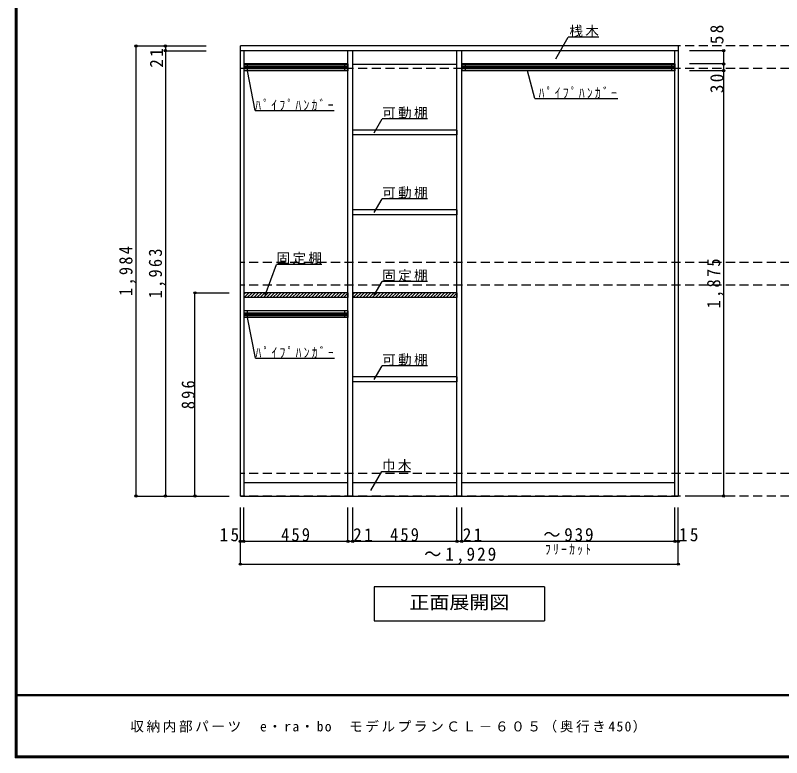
# Model space of a CAD drawing. Units: millimetres at full size, sheet at 1:20. Extents: x -3922 to 3878, y -2932 to 2722.
# Drawn here: x -3922 to -546, y -2864 to 408 of the extents above; entities that cross this region are included whole.
import ezdxf
from ezdxf.enums import TextEntityAlignment as Align

# ---------------------------------------------------------------- set-up
doc = ezdxf.new("R2010")
doc.units = ezdxf.units.MM
doc.header["$LTSCALE"] = 20
doc.header["$PDMODE"] = 32
doc.header["$PDSIZE"] = 10
doc.linetypes.add('DASHED2', pattern=[3, 2, -1])
for name, color, linetype in [('0-2', 2, 'Continuous'), ('0-3_固定棚', 3, 'Continuous'), ('0-4_可動棚', 3, 'Continuous'), ('0-6_パイプハンガー', 4, 'Continuous'), ('0-7_桟木・巾木', 2, 'Continuous'), ('0-A_文字', 7, 'Continuous'), ('0-B_寸法', 7, 'Continuous'), ('0-C_ハッチ', 4, 'Continuous'), ('F-1_枠', 6, 'Continuous'), ('F-A_文字', 7, 'Continuous')]:
    doc.layers.add(name, color=color, linetype=linetype)
doc.styles.add('ＭＳ ゴシック', font='')
doc.styles.get('ＭＳ ゴシック').set_extended_font_data('MS Gothic')

msp = doc.modelspace()

# ---------------------------------------------------------------- linework, layer by layer
at = {"layer": '0-2', "color": 3}
for p, q in [((-2930.67, -1711.27), (-2930.67, 272.73)), ((-1001.67, 272.73), (-2930.67, 272.73)), ((-1001.67, 272.73), (-1001.67, -1711.27)), ((-1001.67, 251.73), (-2930.67, 251.73)), ((-2915.67, 251.73), (-2915.67, -1711.27)), ((-2456.67, -1711.27), (-2456.67, 251.73)), ((-2435.67, -1711.27), (-2435.67, 251.73)), ((-1976.67, -1711.27), (-1976.67, 251.73)), ((-1955.67, -1711.27), (-1955.67, 251.73)), ((-1016.67, -1711.27), (-1016.67, 251.73)), ((-2930.67, -1711.27), (-1001.67, -1711.27))]:
    msp.add_line(p, q, dxfattribs=at)
at = {"layer": '0-3_固定棚'}
for p, q in [((-2915.67, -815.27), (-2915.67, -836.27)), ((-2456.67, -815.27), (-2915.67, -815.27)), ((-2456.67, -836.27), (-2915.67, -836.27)), ((-2456.67, -815.27), (-2456.67, -836.27)), ((-2435.67, -815.27), (-2435.67, -836.27)), ((-1976.67, -815.27), (-2435.67, -815.27)), ((-1976.67, -836.27), (-2435.67, -836.27)), ((-1976.67, -815.27), (-1976.67, -836.27))]:
    msp.add_line(p, q, dxfattribs=at)
at = {"layer": '0-4_可動棚'}
for p, q in [((-2435.67, -119.27), (-2435.67, -98.27)), ((-1976.67, -98.27), (-2435.67, -98.27)), ((-2435.67, -471.27), (-2435.67, -450.27)), ((-1976.67, -450.27), (-2435.67, -450.27)), ((-2435.67, -1207.27), (-2435.67, -1186.27)), ((-1976.67, -1186.27), (-2435.67, -1186.27))]:
    msp.add_line(p, q, dxfattribs=at)
for points in [[(-1976.67, -98.27), (-1976.67, -119.27), (-2435.67, -119.27)], [(-1976.67, -450.27), (-1976.67, -471.27), (-2435.67, -471.27)], [(-1976.67, -1186.27), (-1976.67, -1207.27), (-2435.67, -1207.27)]]:
    msp.add_lwpolyline(points, dxfattribs=at)
at = {"layer": '0-6_パイプハンガー', "color": 3}
for p, q in [((-2456.67, 193.73), (-2915.67, 193.73)), ((-2915.67, 193.73), (-2915.67, 163.73)), ((-2456.67, 193.73), (-2456.67, 163.73)), ((-1016.67, 193.73), (-1955.67, 193.73)), ((-1955.67, 193.73), (-1955.67, 163.73)), ((-1016.67, 193.73), (-1016.67, 163.73)), ((-2456.67, 163.73), (-2915.67, 163.73)), ((-1016.67, 163.73), (-1955.67, 163.73)), ((-2456.67, -894.27), (-2915.67, -894.27)), ((-2915.67, -894.27), (-2915.67, -924.27)), ((-2456.67, -894.27), (-2456.67, -924.27)), ((-2456.67, -924.27), (-2915.67, -924.27))]:
    msp.add_line(p, q, dxfattribs=at)
at = {"layer": '0-6_パイプハンガー'}
for p, q in [((-2915.67, 184.73), (-2456.67, 184.73)), ((-2915.67, 180.73), (-2456.67, 180.73)), ((-2915.67, 176.73), (-2456.67, 176.73)), ((-2915.67, 172.73), (-2456.67, 172.73)), ((-1955.67, 184.73), (-1016.67, 184.73)), ((-1955.67, 180.73), (-1016.67, 180.73)), ((-1955.67, 176.73), (-1016.67, 176.73)), ((-1955.67, 172.73), (-1016.67, 172.73)), ((-2915.67, -903.27), (-2456.67, -903.27)), ((-2915.67, -907.27), (-2456.67, -907.27)), ((-2915.67, -911.27), (-2456.67, -911.27)), ((-2915.67, -915.27), (-2456.67, -915.27))]:
    msp.add_line(p, q, dxfattribs=at)
at = {"layer": '0-6_パイプハンガー', "color": 7}
for p, q in [((-2900.67, 193.73), (-2900.67, 163.73)), ((-2471.67, 193.73), (-2471.67, 163.73)), ((-1940.67, 193.73), (-1940.67, 163.73)), ((-1031.67, 193.73), (-1031.67, 163.73)), ((-2900.67, -894.27), (-2900.67, -924.27)), ((-2471.67, -894.27), (-2471.67, -924.27))]:
    msp.add_line(p, q, dxfattribs=at)
at = {"layer": '0-7_桟木・巾木', "color": 7}
for p, q in [((-2456.67, 191.73), (-2915.67, 191.73)), ((-1976.67, 191.73), (-2435.67, 191.73)), ((-1016.67, 191.73), (-1955.67, 191.73)), ((-2915.67, -1651.27), (-2456.67, -1651.27)), ((-2435.67, -1651.27), (-1976.67, -1651.27)), ((-1955.67, -1651.27), (-1016.67, -1651.27))]:
    msp.add_line(p, q, dxfattribs=at)
at = {"layer": '0-A_文字'}
for p, q in [((-1540.99, 216.5), (-1486.17, 311.47)), ((-1351.58, 311.47), (-1486.17, 311.47)), ((-2865.35, -11.95), (-2898.86, 163.73)), ((-1632.82, 41.79), (-1665.5, 163.73)), ((-1632.82, 41.79), (-1268.27, 41.79)), ((-2865.35, -11.95), (-2516.97, -11.95)), ((-2341.18, -109.79), (-2306.17, -49.14)), ((-2106.17, -49.14), (-2306.17, -49.14)), ((-2341.18, -461.79), (-2306.17, -401.14)), ((-2106.17, -401.14), (-2306.17, -401.14)), ((-2821.18, -826.33), (-2771.53, -690.14)), ((-2571.53, -690.14), (-2771.53, -690.14)), ((-2341.18, -826.33), (-2306.17, -765.68)), ((-2106.17, -765.68), (-2306.17, -765.68)), ((-2864.27, -1102.77), (-2898.86, -924.27)), ((-2864.27, -1102.77), (-2515.9, -1102.77)), ((-2341.18, -1197.79), (-2306.17, -1137.14)), ((-2106.17, -1137.14), (-2306.17, -1137.14)), ((-2355.75, -1686.83), (-2306.99, -1602.39)), ((-2306.99, -1602.39), (-2180.97, -1602.39)), ((-1591.17, -2111.27), (-1591.17, -2261.27)), ((-2341.17, -2261.27), (-1591.17, -2261.27))]:
    msp.add_line(p, q, dxfattribs=at)
msp.add_lwpolyline([(-1591.17, -2111.27), (-2341.17, -2111.27), (-2341.17, -2261.27)], dxfattribs=at)
at = {"layer": '0-B_寸法', "color": 4}
for p, q in [((-3390.67, 272.73), (-3080.67, 272.73)), ((-3390.67, 272.73), (-3390.67, -1711.27)), ((-3260.67, 272.73), (-3260.67, -1711.27)), ((-3260.67, 251.73), (-3080.67, 251.73)), ((-801.67, 251.73), (-951.67, 251.73)), ((-801.67, 193.73), (-801.67, 251.73)), ((-801.67, 193.73), (-951.67, 193.73)), ((-801.67, 163.73), (-801.67, 193.73)), ((-801.67, 163.73), (-951.67, 163.73)), ((-801.67, -1711.27), (-801.67, 163.73)), ((-3130.67, -815.27), (-2980.67, -815.27)), ((-3130.67, -1711.27), (-3130.67, -815.27)), ((-3390.67, -1711.27), (-2980.67, -1711.27)), ((-801.67, -1711.27), (-951.67, -1711.27)), ((-2930.67, -2011.27), (-2930.67, -1761.27)), ((-2915.67, -1911.27), (-2915.67, -1761.27)), ((-2456.67, -1911.27), (-2456.67, -1761.27)), ((-2435.67, -1911.27), (-2435.67, -1761.27)), ((-1976.67, -1911.27), (-1976.67, -1761.27)), ((-1955.67, -1911.27), (-1955.67, -1761.27)), ((-1016.67, -1911.27), (-1016.67, -1761.27)), ((-1001.67, -2011.27), (-1001.67, -1761.27)), ((-1001.67, -1911.27), (-2930.67, -1911.27)), ((-2930.67, -2011.27), (-1001.67, -2011.27))]:
    msp.add_line(p, q, dxfattribs=at)
at = {"layer": '0-B_寸法', "color": 4, "linetype": 'DASHED2'}
for p, q in [((3088.33, 272.73), (-2930.67, 272.73)), ((3088.33, 172.73), (-2930.67, 172.73)), ((3088.33, -681.27), (-2930.67, -681.27)), ((3088.33, -781.27), (-2930.67, -781.27)), ((3088.33, -1611.27), (-2930.67, -1611.27)), ((3088.33, -1711.27), (-2930.67, -1711.27))]:
    msp.add_line(p, q, dxfattribs=at)
at = {"layer": '0-B_寸法'}
for p in [(-3390.67, 272.73), (-3260.67, 272.73), (-3260.67, 251.73), (-801.67, 251.73), (-801.67, 193.73), (-801.67, 163.73), (-3130.67, -815.27), (-3390.67, -1711.27), (-3260.67, -1711.27), (-3130.67, -1711.27), (-801.67, -1711.27), (-2930.67, -1911.27), (-2915.67, -1911.27), (-2456.67, -1911.27), (-2435.67, -1911.27), (-1976.67, -1911.27), (-1955.67, -1911.27), (-1016.67, -1911.27), (-1001.67, -1911.27), (-2930.67, -2011.27), (-1001.67, -2011.27)]:
    msp.add_point(p, dxfattribs=at)
at = {"layer": '0-C_ハッチ'}
for p, q in [((-2915.67, -823.46), (-2907.47, -815.27)), ((-2914.33, -836.27), (-2893.33, -815.27)), ((-2900.19, -836.27), (-2879.19, -815.27)), ((-2886.04, -836.27), (-2865.04, -815.27)), ((-2871.9, -836.27), (-2850.9, -815.27)), ((-2857.76, -836.27), (-2836.76, -815.27)), ((-2843.62, -836.27), (-2822.62, -815.27)), ((-2829.48, -836.27), (-2808.48, -815.27)), ((-2815.33, -836.27), (-2794.33, -815.27)), ((-2801.19, -836.27), (-2780.19, -815.27)), ((-2787.05, -836.27), (-2766.05, -815.27)), ((-2772.91, -836.27), (-2751.91, -815.27)), ((-2758.77, -836.27), (-2737.77, -815.27)), ((-2744.62, -836.27), (-2723.62, -815.27)), ((-2730.48, -836.27), (-2709.48, -815.27)), ((-2716.34, -836.27), (-2695.34, -815.27)), ((-2702.2, -836.27), (-2681.2, -815.27)), ((-2688.05, -836.27), (-2667.05, -815.27)), ((-2673.91, -836.27), (-2652.91, -815.27)), ((-2659.77, -836.27), (-2638.77, -815.27)), ((-2645.63, -836.27), (-2624.63, -815.27)), ((-2631.49, -836.27), (-2610.49, -815.27)), ((-2617.34, -836.27), (-2596.34, -815.27)), ((-2603.2, -836.27), (-2582.2, -815.27)), ((-2589.06, -836.27), (-2568.06, -815.27)), ((-2574.92, -836.27), (-2553.92, -815.27)), ((-2560.78, -836.27), (-2539.78, -815.27)), ((-2546.63, -836.27), (-2525.63, -815.27)), ((-2532.49, -836.27), (-2511.49, -815.27)), ((-2518.35, -836.27), (-2497.35, -815.27)), ((-2504.21, -836.27), (-2483.21, -815.27)), ((-2490.06, -836.27), (-2469.06, -815.27)), ((-2475.92, -836.27), (-2456.67, -817.01)), ((-2461.78, -836.27), (-2456.67, -831.15)), ((-2435.67, -823.46), (-2427.47, -815.27)), ((-2434.33, -836.27), (-2413.33, -815.27)), ((-2420.19, -836.27), (-2399.19, -815.27)), ((-2406.04, -836.27), (-2385.04, -815.27)), ((-2391.9, -836.27), (-2370.9, -815.27)), ((-2377.76, -836.27), (-2356.76, -815.27)), ((-2363.62, -836.27), (-2342.62, -815.27)), ((-2349.48, -836.27), (-2328.48, -815.27)), ((-2335.33, -836.27), (-2314.33, -815.27)), ((-2321.19, -836.27), (-2300.19, -815.27)), ((-2307.05, -836.27), (-2286.05, -815.27)), ((-2292.91, -836.27), (-2271.91, -815.27)), ((-2278.77, -836.27), (-2257.77, -815.27)), ((-2264.62, -836.27), (-2243.62, -815.27)), ((-2250.48, -836.27), (-2229.48, -815.27)), ((-2236.34, -836.27), (-2215.34, -815.27)), ((-2222.2, -836.27), (-2201.2, -815.27)), ((-2208.05, -836.27), (-2187.05, -815.27)), ((-2193.91, -836.27), (-2172.91, -815.27)), ((-2179.77, -836.27), (-2158.77, -815.27)), ((-2165.63, -836.27), (-2144.63, -815.27)), ((-2151.49, -836.27), (-2130.49, -815.27)), ((-2137.34, -836.27), (-2116.34, -815.27)), ((-2123.2, -836.27), (-2102.2, -815.27)), ((-2109.06, -836.27), (-2088.06, -815.27)), ((-2094.92, -836.27), (-2073.92, -815.27)), ((-2080.78, -836.27), (-2059.78, -815.27)), ((-2066.63, -836.27), (-2045.63, -815.27)), ((-2052.49, -836.27), (-2031.49, -815.27)), ((-2038.35, -836.27), (-2017.35, -815.27)), ((-2024.21, -836.27), (-2003.21, -815.27)), ((-2010.06, -836.27), (-1989.06, -815.27)), ((-1995.92, -836.27), (-1976.67, -817.01)), ((-1981.78, -836.27), (-1976.67, -831.15))]:
    msp.add_line(p, q, dxfattribs=at)
at = {"layer": 'F-1_枠'}
for p, q in [((-3922.03, 2722.29), (-3922.03, -2864.37)), ((-3918.7, 2722.29), (-3918.7, -2864.37)), ((-3915.36, 2722.29), (-3915.36, -2864.37)), ((3877.97, -2587.71), (-3922.03, -2587.71)), ((3877.97, -2591.04), (-3922.03, -2591.04)), ((3877.97, -2857.71), (-3922.03, -2857.71)), ((3877.97, -2861.04), (-3922.03, -2861.04)), ((3877.97, -2864.37), (-3922.03, -2864.37))]:
    msp.add_line(p, q, dxfattribs=at)

# ---------------------------------------------------------------- texts
at = {"layer": '0-A_文字', "style": 'ＭＳ ゴシック', "width": 1.1}
msp.add_text('正面展開図', height=58.65, dxfattribs=at).set_placement((-2186.17, -2226.27), align=Align.BOTTOM_LEFT)
at = {"layer": '0-A_文字', "char_height": 43.99, "attachment_point": 7, "style": 'ＭＳ ゴシック'}
for s, insert in [('\\T1.17;桟木', (-1481.58, 311.47)), ('\\T1.39;\\W0.85;ﾊﾟｲﾌﾟﾊﾝｶﾞｰ', (-1616.65, 41.79)), ('\\T1.39;\\W0.85;ﾊﾟｲﾌﾟﾊﾝｶﾞｰ', (-2865.35, -11.95)), ('\\T1.17;可動棚', (-2306.17, -49.14)), ('\\T1.17;可動棚', (-2306.17, -401.14)), ('\\T1.17;固定棚', (-2771.53, -690.14)), ('\\T1.17;固定棚', (-2306.17, -765.68)), ('\\T1.39;\\W0.85;ﾊﾟｲﾌﾟﾊﾝｶﾞｰ', (-2864.27, -1102.77)), ('\\T1.17;可動棚', (-2306.17, -1137.14)), ('\\T1.17;巾木', (-2306.99, -1602.39)), ('\\T1.39;\\W0.85;ﾌﾘｰｶｯﾄ', (-1588.67, -1971.27))]:
    msp.add_mtext(s, dxfattribs=dict(at, insert=insert))
at = {"layer": '0-B_寸法', "char_height": 58.65, "attachment_point": 7, "rotation": 90, "style": 'ＭＳ ゴシック'}
for s, insert in [('\\T1.27;\\W0.95;58', (-801.67, 280.32)), ('\\T1.27;\\W0.95;21', (-3271.05, 176.73)), ('\\T1.27;\\W0.95;30', (-801.67, 64.49)), ('\\T1.28;\\W0.9;1,984', (-3391.05, -829.27)), ('\\T1.28;\\W0.9;1,963', (-3261.05, -839.77)), ('\\T1.28;\\W0.9;1,875', (-801.67, -883.77)), ('\\T1.27;\\W0.9;896', (-3130.67, -1328.27))]:
    msp.add_mtext(s, dxfattribs=dict(at, insert=insert))
at = {"layer": '0-B_寸法', "char_height": 58.65, "attachment_point": 7, "style": 'ＭＳ ゴシック'}
for s, insert in [('\\T1.27;\\W0.95;15', (-3022.23, -1911.27)), ('\\T1.27;\\W0.9;459', (-2751.17, -1911.27)), ('\\T1.27;\\W0.95;21', (-2433.96, -1911.27)), ('\\T1.27;\\W0.9;459', (-2271.17, -1911.27)), ('\\T1.27;\\W0.95;21', (-1950.95, -1911.27)), ('\\T1.21;\\W0.95;～939', (-1596.17, -1911.27)), ('\\T1.27;\\W0.95;15', (-998.79, -1911.27)), ('\\T1.23;\\W0.95;～1,929', (-2121.17, -2011.27))]:
    msp.add_mtext(s, dxfattribs=dict(at, insert=insert))
at = {"layer": 'F-A_文字', "insert": (-3415.36, -2754.37), "char_height": 43.99, "attachment_point": 7, "style": 'ＭＳ ゴシック'}
msp.add_mtext('\\T1.19;収納内部パーツ\u3000e・ra・bo\u3000モデルプランＣＬ－６０５（奥行き450）', dxfattribs=at)

doc.saveas('drawing.dxf')
